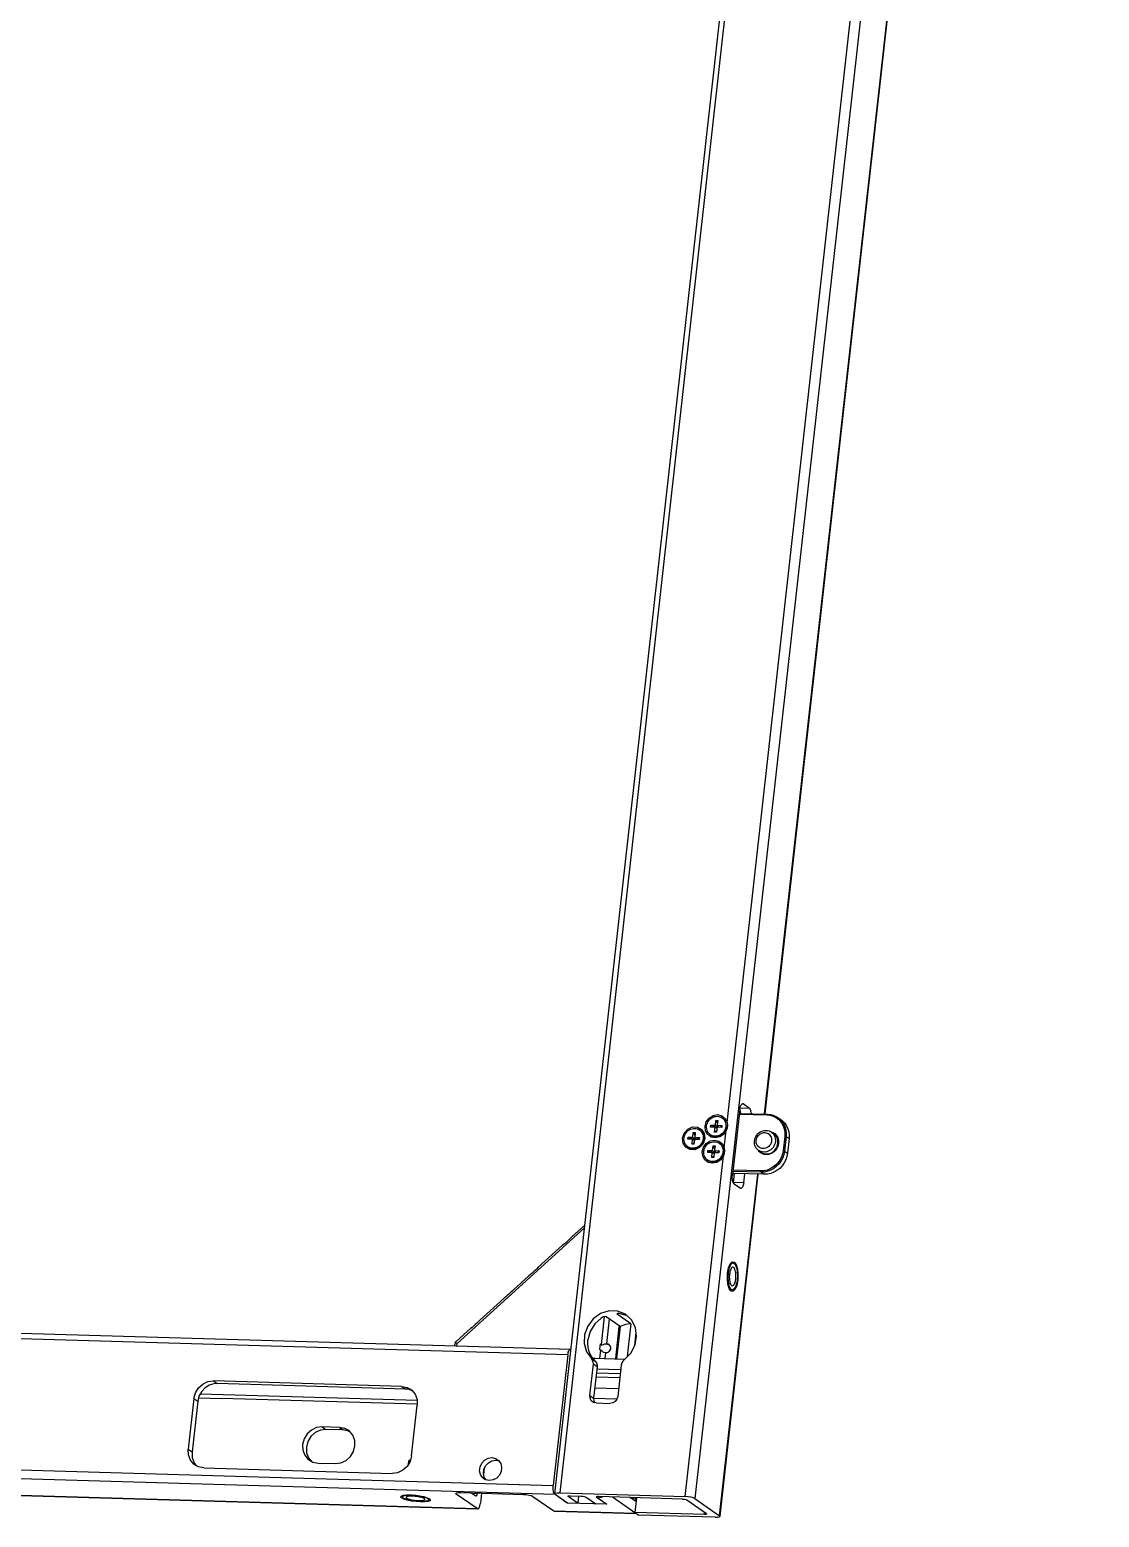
# Model space of a CAD drawing. Header units: millimetres. Extents: x -3132 to 28633, y 682 to 5849.
# Drawn here: x 20530.1 to 20759.2, y 1812.1 to 2130.8 of the extents above; entities that cross this region are included whole.
import ezdxf

# ---------------------------------------------------------------- set-up
doc = ezdxf.new("R2010")
doc.units = ezdxf.units.MM
doc.layers.add('02___PRT_ALL_AXES', color=7, linetype='Continuous')

msp = doc.modelspace()

# ---------------------------------------------------------------- linework, layer by layer
at = {"color": 7, "linetype": 'Continuous'}
for p, q in [((20642.555, 1817.163), (20729.181, 2591.987)), ((20730.228, 2592.186), (20643.602, 1817.363)), ((20759.172, 2590.981), (20672.546, 1816.158)), ((20679.467, 1896.714), (20748.175, 2511.267)), ((20687.471, 1898.579), (20755.536, 2507.382)), ((20687.58, 1898.567), (20755.646, 2507.379)), ((20682.158, 1899.513), (20680.594, 1885.524)), ((20684.234, 1899.748), (20682.167, 1899.808)), ((20682.655, 1900.716), (20682.751, 1900.735)), ((20682.876, 1900.69), (20682.749, 1900.694)), ((20682.751, 1900.735), (20682.876, 1900.69)), ((20684.234, 1899.748), (20682.876, 1900.69)), ((20676.943, 1896.137), (20677.058, 1897.163)), ((20677.058, 1897.163), (20677.477, 1897.151)), ((20677.477, 1897.151), (20677.362, 1896.125)), ((20678.382, 1897.721), (20678.491, 1897.646)), ((20678.382, 1897.721), (20678.44, 1897.68)), ((20679.052, 1897.578), (20679.467, 1896.714)), ((20682.045, 1898.503), (20688.025, 1898.329)), ((20682.066, 1898.682), (20688.132, 1898.505)), ((20688.132, 1898.505), (20688.025, 1898.329)), ((20690.347, 1897.786), (20691, 1897.333)), ((20671.073, 1893.143), (20671.122, 1893.578)), ((20672.06, 1893.114), (20671.073, 1893.143)), ((20671.122, 1893.578), (20672.108, 1893.549)), ((20671.945, 1892.088), (20672.06, 1893.114)), ((20672.108, 1893.549), (20672.223, 1894.575)), ((20672.108, 1893.549), (20672.219, 1893.463)), ((20672.219, 1893.463), (20672.319, 1893.383)), ((20672.223, 1894.575), (20672.642, 1894.563)), ((20672.319, 1893.383), (20672.404, 1893.315)), ((20672.478, 1893.102), (20672.364, 1892.076)), ((20672.404, 1893.315), (20672.471, 1893.259)), ((20672.426, 1893.095), (20672.476, 1893.081)), ((20673.465, 1893.073), (20672.478, 1893.102)), ((20672.642, 1894.563), (20672.527, 1893.537)), ((20672.527, 1893.537), (20673.514, 1893.508)), ((20672.769, 1893.125), (20672.762, 1893.094)), ((20673.514, 1893.508), (20673.465, 1893.073)), ((20673.547, 1895.133), (20673.605, 1895.092)), ((20673.548, 1895.133), (20673.656, 1895.058)), ((20674.002, 1895.226), (20674.569, 1894.341)), ((20674.685, 1893.256), (20674.328, 1892.184)), ((20674.402, 1892.887), (20674.457, 1893.19)), ((20674.569, 1894.341), (20674.685, 1893.256)), ((20676.033, 1893.607), (20675.296, 1894.14)), ((20676.058, 1893.994), (20675.874, 1894.106)), ((20675.874, 1894.106), (20675.983, 1894.031)), ((20675.908, 1895.731), (20675.957, 1896.166)), ((20676.895, 1895.702), (20675.908, 1895.731)), ((20675.957, 1896.166), (20676.943, 1896.137)), ((20676.936, 1893.426), (20676.033, 1893.607)), ((20676.78, 1894.676), (20676.895, 1895.702)), ((20677.199, 1894.664), (20676.78, 1894.676)), ((20677.87, 1893.623), (20676.936, 1893.426)), ((20676.943, 1896.137), (20677.053, 1896.051)), ((20677.053, 1896.051), (20677.154, 1895.971)), ((20677.154, 1895.971), (20677.239, 1895.902)), ((20677.313, 1895.69), (20677.199, 1894.664)), ((20677.261, 1895.683), (20677.311, 1895.669)), ((20678.3, 1895.661), (20677.313, 1895.69)), ((20677.362, 1896.125), (20678.348, 1896.096)), ((20677.604, 1895.713), (20677.597, 1895.682)), ((20678.69, 1894.169), (20677.87, 1893.623)), ((20678.525, 1894.469), (20678.294, 1894.259)), ((20678.348, 1896.096), (20678.3, 1895.661)), ((20678.728, 1894.708), (20678.525, 1894.469)), ((20679.274, 1894.983), (20678.69, 1894.169)), ((20678.898, 1894.971), (20678.728, 1894.708)), ((20678.859, 1891.273), (20679.274, 1894.983)), ((20679.237, 1895.475), (20679.292, 1895.778)), ((20679.465, 1895.539), (20679.274, 1894.983)), ((20688.728, 1894.794), (20688.928, 1894.672)), ((20688.791, 1894.755), (20688.842, 1894.748)), ((20688.842, 1894.748), (20689.275, 1894.594)), ((20689.471, 1894.295), (20688.928, 1894.672)), ((20689.275, 1894.594), (20689.663, 1894.352)), ((20689.536, 1894.247), (20689.471, 1894.295)), ((20691.79, 1893.775), (20691.442, 1890.666)), ((20692.095, 1893.712), (20691.748, 1890.603)), ((20692.095, 1893.712), (20691.79, 1893.775)), ((20692.095, 1893.712), (20692.748, 1893.259)), ((20692.748, 1893.259), (20692.4, 1890.15)), ((20671.49, 1890.916), (20670.585, 1891.425)), ((20671.223, 1891.406), (20671.039, 1891.518)), ((20671.039, 1891.518), (20671.148, 1891.443)), ((20672.364, 1892.076), (20671.945, 1892.088)), ((20674.328, 1892.184), (20673.567, 1891.338)), ((20674.063, 1892.383), (20673.893, 1892.12)), ((20674.375, 1891.404), (20674.979, 1892.238)), ((20675.3, 1890.291), (20675.349, 1890.726)), ((20676.287, 1890.262), (20675.3, 1890.291)), ((20675.349, 1890.726), (20676.335, 1890.697)), ((20676.172, 1889.236), (20676.287, 1890.262)), ((20676.335, 1890.697), (20676.45, 1891.723)), ((20676.335, 1890.697), (20676.445, 1890.611)), ((20676.445, 1890.611), (20676.545, 1890.531)), ((20676.45, 1891.723), (20676.868, 1891.711)), ((20676.545, 1890.531), (20676.63, 1890.462)), ((20676.705, 1890.25), (20676.59, 1889.224)), ((20676.63, 1890.462), (20676.698, 1890.407)), ((20676.653, 1890.243), (20676.703, 1890.229)), ((20677.692, 1890.221), (20676.705, 1890.25)), ((20676.868, 1891.711), (20676.754, 1890.685)), ((20676.754, 1890.685), (20677.74, 1890.656)), ((20676.995, 1890.273), (20676.988, 1890.241)), ((20677.74, 1890.656), (20677.692, 1890.221)), ((20677.774, 1892.281), (20677.883, 1892.205)), ((20677.774, 1892.281), (20677.831, 1892.24)), ((20678.444, 1892.138), (20678.859, 1891.273)), ((20678.629, 1890.035), (20678.684, 1890.338)), ((20678.856, 1890.099), (20678.666, 1889.543)), ((20686.215, 1890.614), (20686.082, 1890.814)), ((20686.355, 1890.518), (20686.164, 1890.748)), ((20686.735, 1890.351), (20686.191, 1890.728)), ((20687.364, 1889.897), (20686.931, 1890.052)), ((20691.748, 1890.603), (20691.442, 1890.666)), ((20691.748, 1890.603), (20692.4, 1890.15)), ((20670.508, 1816.578), (20678.666, 1889.543)), ((20675.425, 1888.167), (20674.688, 1888.7)), ((20675.449, 1888.554), (20675.266, 1888.666)), ((20675.266, 1888.666), (20675.375, 1888.59)), ((20676.328, 1887.986), (20675.425, 1888.167)), ((20676.59, 1889.224), (20676.172, 1889.236)), ((20677.262, 1888.183), (20676.328, 1887.986)), ((20678.082, 1888.729), (20677.262, 1888.183)), ((20677.917, 1889.029), (20677.686, 1888.819)), ((20678.12, 1889.268), (20677.917, 1889.029)), ((20678.666, 1889.543), (20678.082, 1888.729)), ((20678.29, 1889.531), (20678.12, 1889.268)), ((20677.846, 1812.481), (20686.027, 1885.658)), ((20677.941, 1812.346), (20686.137, 1885.655)), ((20687.394, 1885.618), (20680.627, 1885.815)), ((20686.742, 1886.071), (20680.675, 1886.248)), ((20686.687, 1886.36), (20680.707, 1886.535)), ((20680.798, 1883.893), (20681.012, 1885.804)), ((20683.04, 1883.827), (20680.798, 1883.893)), ((20680.964, 1883.593), (20682.323, 1882.65)), ((20683.04, 1883.827), (20683.254, 1885.739)), ((20686.742, 1886.071), (20686.687, 1886.36)), ((20686.742, 1886.071), (20687.394, 1885.618)), ((20682.448, 1882.605), (20682.323, 1882.65)), ((20621.618, 1849.401), (20648.923, 1874.123)), ((20646.218, 1872.227), (20648.992, 1874.738)), ((20639.021, 1865.71), (20644.216, 1870.414)), ((20679.774, 1865.601), (20680.122, 1866.447)), ((20679.968, 1866.136), (20680.09, 1866.093)), ((20680.122, 1866.447), (20680.299, 1866.685)), ((20680.299, 1866.685), (20680.55, 1866.876)), ((20680.55, 1866.876), (20680.993, 1866.824)), ((20680.993, 1866.824), (20681.383, 1866.299)), ((20633.705, 1860.897), (20637.019, 1863.897)), ((20679.908, 1861.133), (20679.631, 1862.052)), ((20679.961, 1861.376), (20679.828, 1861.338)), ((20680.127, 1860.772), (20679.908, 1861.133)), ((20626.507, 1854.38), (20631.702, 1859.084)), ((20680.298, 1860.607), (20680.127, 1860.772)), ((20645.334, 1846.94), (20333.819, 1856.02)), ((20334.409, 1857.243), (20645.924, 1848.162)), ((20652.558, 1849.12), (20653.23, 1855.126)), ((20656.554, 1853.014), (20653.565, 1855.088)), ((20655.83, 1855.719), (20655.877, 1855.648)), ((20655.89, 1855.762), (20655.877, 1855.648)), ((20658.866, 1853.574), (20655.877, 1855.648)), ((20657.83, 1855.392), (20656.351, 1855.805)), ((20621.423, 1849.777), (20624.505, 1852.567)), ((20654.218, 1854.636), (20653.621, 1849.299)), ((20655.595, 1846.161), (20656.363, 1853.036)), ((20656.554, 1853.014), (20655.778, 1846.073)), ((20658.866, 1853.574), (20658.083, 1846.568)), ((20659.663, 1848.916), (20659.975, 1851.704)), ((20621.104, 1848.886), (20621.143, 1849.234)), ((20621.243, 1849.533), (20621.143, 1849.234)), ((20621.243, 1849.533), (20621.423, 1849.777)), ((20621.618, 1849.401), (20621.243, 1849.533)), ((20621.559, 1848.873), (20621.618, 1849.401)), ((20652.287, 1849.309), (20652.156, 1848.143)), ((20652.287, 1849.309), (20652.558, 1849.12)), ((20652.959, 1849.188), (20653.269, 1849.267)), ((20653.269, 1849.267), (20653.621, 1849.299)), ((20653.621, 1849.299), (20654.083, 1849.148)), ((20654.083, 1849.148), (20654.376, 1848.789)), ((20654.376, 1848.789), (20654.446, 1848.3)), ((20654.489, 1848.475), (20654.484, 1848.299)), ((20645.334, 1846.94), (20642.206, 1818.963)), ((20651.208, 1845.592), (20650.759, 1845.903)), ((20650.976, 1845.837), (20651.026, 1846.289)), ((20651.024, 1846.211), (20657.475, 1846.023)), ((20651.026, 1846.289), (20651.144, 1846.208)), ((20652.156, 1848.143), (20652.428, 1847.955)), ((20652.229, 1846.176), (20652.428, 1847.955)), ((20652.474, 1847.911), (20652.428, 1847.955)), ((20652.779, 1847.625), (20652.474, 1847.911)), ((20652.88, 1847.55), (20652.779, 1847.625)), ((20653.066, 1847.441), (20652.88, 1847.55)), ((20653.404, 1847.356), (20653.066, 1847.441)), ((20653.404, 1847.356), (20653.268, 1846.146)), ((20653.57, 1847.327), (20653.399, 1847.317)), ((20653.739, 1847.368), (20653.57, 1847.327)), ((20650.058, 1838.226), (20650.809, 1844.936)), ((20651.624, 1844.371), (20650.809, 1844.936)), ((20651.624, 1844.371), (20650.874, 1837.66)), ((20656.479, 1842.003), (20651.376, 1842.152)), ((20651.483, 1843.109), (20656.586, 1842.96)), ((20656.67, 1843.708), (20651.566, 1843.856)), ((20651.61, 1844.826), (20651.624, 1844.371)), ((20656.788, 1844.762), (20656.038, 1838.052)), ((20609.786, 1840.18), (20569.427, 1841.356)), ((20569.427, 1841.356), (20570.243, 1840.789)), ((20610.603, 1839.613), (20570.243, 1840.789)), ((20609.786, 1840.18), (20610.603, 1839.613)), ((20612.012, 1839.238), (20611.336, 1839.514)), ((20651.123, 1839.893), (20656.227, 1839.744)), ((20565.255, 1837.579), (20564.039, 1826.699)), ((20566.07, 1837.013), (20564.854, 1826.133)), ((20565.255, 1837.579), (20566.07, 1837.013)), ((20571.252, 1837.522), (20566.231, 1837.668)), ((20566.626, 1838.617), (20613.045, 1837.264)), ((20571.261, 1837.599), (20571.252, 1837.522)), ((20613.094, 1836.38), (20571.261, 1837.599)), ((20611.872, 1825.305), (20613.088, 1836.185)), ((20650.058, 1838.226), (20650.874, 1837.66)), ((20655.824, 1837.417), (20650.871, 1837.561)), ((20651.379, 1836.628), (20654.369, 1836.541)), ((20596.437, 1831.408), (20592.7, 1831.517)), ((20592.7, 1831.517), (20593.516, 1830.951)), ((20597.253, 1830.842), (20593.516, 1830.951)), ((20596.437, 1831.408), (20597.253, 1830.842)), ((20598.386, 1830.618), (20597.253, 1830.842)), ((20598.654, 1830.477), (20598.386, 1830.618)), ((20330.691, 1828.043), (20642.206, 1818.963)), ((20642.576, 1817.031), (20331.061, 1826.111)), ((20564.039, 1826.699), (20564.854, 1826.133)), ((20564.087, 1825.493), (20564.039, 1826.699)), ((20591.832, 1823.745), (20595.569, 1823.636)), ((20629.89, 1824.354), (20630.593, 1824.202)), ((20358.334, 1821.794), (20625.902, 1813.995)), ((20358.461, 1821.749), (20626.029, 1813.95)), ((20567.341, 1822.704), (20607.701, 1821.528)), ((20627.452, 1822.628), (20627.306, 1821.316)), ((20627.825, 1820.177), (20627.441, 1820.742)), ((20610.084, 1816.847), (20610.763, 1816.93)), ((20614.5, 1816.558), (20615.228, 1816.335)), ((20621.418, 1817.106), (20621.322, 1817.24)), ((20621.418, 1817.106), (20621.443, 1817.338)), ((20625.902, 1813.995), (20621.418, 1817.106)), ((20622.369, 1817.44), (20635.822, 1817.047)), ((20624.654, 1817.373), (20625.619, 1816.703)), ((20624.717, 1817.329), (20625.977, 1817.292)), ((20625.619, 1816.703), (20625.681, 1816.681)), ((20625.982, 1817.334), (20625.977, 1817.292)), ((20626.858, 1817.309), (20626.619, 1815.172)), ((20637.86, 1816.627), (20642.344, 1813.515)), ((20642.651, 1817.029), (20642.555, 1817.163)), ((20645.225, 1815.193), (20642.627, 1816.996)), ((20645.3, 1815.191), (20642.651, 1817.029)), ((20643.602, 1817.363), (20670.508, 1816.578)), ((20645.436, 1816.587), (20645.389, 1816.654)), ((20645.436, 1816.587), (20645.449, 1816.702)), ((20647.542, 1815.125), (20645.436, 1816.587)), ((20645.912, 1816.753), (20648.229, 1816.686)), ((20647.542, 1815.125), (20647.712, 1816.647)), ((20651.517, 1816.537), (20651.442, 1816.477)), ((20651.503, 1816.526), (20651.49, 1816.41)), ((20651.837, 1816.219), (20651.878, 1816.587)), ((20651.837, 1816.219), (20652.788, 1816.553)), ((20669.829, 1816.056), (20651.966, 1816.577)), ((20610.213, 1816.035), (20609.731, 1816.273)), ((20615.228, 1816.335), (20615.71, 1816.098)), ((20615.71, 1816.098), (20615.841, 1815.983)), ((20625.902, 1813.995), (20626.027, 1813.95)), ((20642.344, 1813.515), (20659.908, 1813.004)), ((20642.344, 1813.515), (20642.469, 1813.471)), ((20642.471, 1813.47), (20660.035, 1812.959)), ((20645.225, 1815.193), (20645.231, 1815.239)), ((20653.671, 1814.947), (20645.225, 1815.193)), ((20649.248, 1816.475), (20651.354, 1815.014)), ((20651.442, 1816.477), (20651.49, 1816.41)), ((20653.596, 1814.949), (20651.49, 1816.41)), ((20651.837, 1816.219), (20653.671, 1814.947)), ((20654.881, 1816.492), (20659.908, 1813.004)), ((20659.625, 1815.712), (20658.66, 1816.382)), ((20658.724, 1816.337), (20659.984, 1816.301)), ((20659.625, 1815.712), (20659.688, 1815.69)), ((20660.063, 1816.341), (20659.711, 1813.19)), ((20659.989, 1816.343), (20659.984, 1816.301)), ((20670.848, 1815.846), (20675.06, 1812.923)), ((20672.546, 1816.158), (20677.846, 1812.481)), ((20674.584, 1812.756), (20659.711, 1813.19)), ((20659.711, 1813.19), (20660.526, 1812.624)), ((20676.894, 1812.147), (20660.526, 1812.624)), ((20674.584, 1812.756), (20674.636, 1813.217)), ((20675.06, 1812.923), (20675.108, 1812.856)), ((20677.941, 1812.347), (20677.846, 1812.481))]:
    msp.add_line(p, q, dxfattribs=at)
for points in [[(20682.158, 1899.513), (20682.266, 1900.079), (20682.441, 1900.502), (20682.655, 1900.716)], [(20682.37, 1898.673), (20682.326, 1899.091), (20682.187, 1899.55)], [(20684.234, 1899.748), (20684.429, 1899.485), (20684.568, 1899.026), (20684.612, 1898.608)], [(20675.296, 1894.14), (20674.838, 1894.942), (20674.728, 1895.891), (20674.983, 1896.844)], [(20674.983, 1896.844), (20675.587, 1897.678), (20676.44, 1898.226), (20677.405, 1898.4), (20678.325, 1898.172), (20679.052, 1897.578)], [(20675.073, 1895.973), (20675.128, 1896.277), (20675.224, 1896.573), (20675.358, 1896.856), (20675.528, 1897.119), (20675.731, 1897.358), (20675.963, 1897.568), (20676.218, 1897.744), (20676.491, 1897.882), (20676.778, 1897.981), (20677.072, 1898.037), (20677.367, 1898.051), (20677.657, 1898.02), (20677.936, 1897.947), (20678.199, 1897.833), (20678.382, 1897.721)], [(20677.058, 1897.163), (20677.11, 1897.061), (20677.159, 1896.961), (20677.206, 1896.861), (20677.251, 1896.763), (20677.293, 1896.665), (20677.333, 1896.569), (20677.37, 1896.473), (20677.394, 1896.408)], [(20678.44, 1897.68), (20678.654, 1897.491), (20678.837, 1897.269), (20678.986, 1897.02), (20679.096, 1896.749), (20679.167, 1896.46), (20679.197, 1896.159), (20679.184, 1895.854)], [(20679.292, 1895.778), (20679.305, 1896.083), (20679.276, 1896.383), (20679.206, 1896.671), (20679.095, 1896.943), (20678.947, 1897.192), (20678.764, 1897.414), (20678.549, 1897.604), (20678.491, 1897.646)], [(20679.467, 1896.714), (20679.533, 1896.147), (20679.465, 1895.539)], [(20688.025, 1898.329), (20688.685, 1898.255), (20689.317, 1898.073), (20689.905, 1897.789), (20690.434, 1897.41), (20690.892, 1896.943), (20691.267, 1896.402), (20691.55, 1895.799), (20691.734, 1895.15), (20691.815, 1894.469), (20691.79, 1893.775)], [(20688.132, 1898.505), (20688.827, 1898.427), (20689.492, 1898.237), (20690.111, 1897.938), (20690.347, 1897.786)], [(20690.347, 1897.786), (20690.669, 1897.538), (20691.15, 1897.047), (20691.545, 1896.477), (20691.843, 1895.843), (20692.037, 1895.159), (20692.122, 1894.443), (20692.095, 1893.712)], [(20691, 1897.333), (20691.321, 1897.085), (20691.803, 1896.595), (20692.198, 1896.025), (20692.495, 1895.39), (20692.689, 1894.706), (20692.774, 1893.99), (20692.748, 1893.259)], [(20669.902, 1893.395), (20670.259, 1894.467), (20671.02, 1895.313), (20672.032, 1895.766), (20673.096, 1895.735), (20674.002, 1895.226)], [(20670.585, 1891.425), (20670.018, 1892.31), (20669.902, 1893.395)], [(20671.039, 1891.518), (20670.982, 1891.559), (20670.768, 1891.748), (20670.585, 1891.97), (20670.436, 1892.219), (20670.325, 1892.49), (20670.254, 1892.779), (20670.225, 1893.08), (20670.238, 1893.385)], [(20670.238, 1893.385), (20670.293, 1893.689), (20670.389, 1893.985), (20670.523, 1894.268), (20670.693, 1894.531), (20670.896, 1894.77), (20671.128, 1894.98), (20671.383, 1895.156), (20671.656, 1895.294), (20671.943, 1895.393), (20672.237, 1895.449), (20672.532, 1895.463), (20672.822, 1895.432), (20673.101, 1895.359), (20673.364, 1895.245), (20673.547, 1895.133)], [(20671.122, 1893.578), (20671.234, 1893.531), (20671.344, 1893.485), (20671.453, 1893.441), (20671.559, 1893.399), (20671.664, 1893.358), (20671.767, 1893.319), (20671.868, 1893.281), (20671.969, 1893.245), (20672.07, 1893.209), (20672.168, 1893.176), (20672.262, 1893.146), (20672.348, 1893.119), (20672.426, 1893.095)], [(20672.06, 1893.114), (20672.119, 1893.093), (20672.175, 1893.074), (20672.229, 1893.056), (20672.28, 1893.041), (20672.328, 1893.027), (20672.37, 1893.016), (20672.408, 1893.007), (20672.442, 1892.999), (20672.466, 1892.994)], [(20672.223, 1894.575), (20672.275, 1894.473), (20672.324, 1894.373), (20672.371, 1894.273), (20672.416, 1894.175), (20672.458, 1894.077), (20672.498, 1893.981), (20672.535, 1893.885), (20672.559, 1893.82)], [(20672.471, 1893.259), (20672.525, 1893.215), (20672.548, 1893.195), (20672.569, 1893.177), (20672.588, 1893.161), (20672.605, 1893.146), (20672.621, 1893.132), (20672.635, 1893.119), (20672.648, 1893.107), (20672.66, 1893.097)], [(20672.527, 1893.537), (20672.561, 1893.494), (20672.593, 1893.452), (20672.621, 1893.412), (20672.648, 1893.373), (20672.671, 1893.338), (20672.691, 1893.306), (20672.707, 1893.278), (20672.721, 1893.252), (20672.733, 1893.229), (20672.742, 1893.208), (20672.75, 1893.189), (20672.756, 1893.172), (20672.761, 1893.156), (20672.765, 1893.141), (20672.768, 1893.128), (20672.77, 1893.115), (20672.772, 1893.104), (20672.772, 1893.093)], [(20672.711, 1893.271), (20672.711, 1893.268), (20672.722, 1893.2), (20672.731, 1893.135), (20672.735, 1893.094)], [(20673.514, 1893.508), (20673.494, 1893.465), (20673.472, 1893.423), (20673.448, 1893.383), (20673.42, 1893.345), (20673.388, 1893.308), (20673.354, 1893.273), (20673.316, 1893.239), (20673.274, 1893.207), (20673.227, 1893.176), (20673.176, 1893.147), (20673.123, 1893.121), (20673.069, 1893.098), (20673.035, 1893.086)], [(20673.605, 1895.092), (20673.819, 1894.903), (20674.002, 1894.681), (20674.151, 1894.433), (20674.261, 1894.161), (20674.332, 1893.872), (20674.362, 1893.571), (20674.349, 1893.266)], [(20674.457, 1893.19), (20674.47, 1893.495), (20674.441, 1893.795), (20674.371, 1894.083), (20674.26, 1894.355), (20674.112, 1894.604), (20673.929, 1894.826), (20673.714, 1895.016), (20673.656, 1895.058)], [(20674.349, 1893.266), (20674.294, 1892.962), (20674.198, 1892.666), (20674.063, 1892.383)], [(20675.874, 1894.106), (20675.817, 1894.147), (20675.603, 1894.336), (20675.42, 1894.558), (20675.271, 1894.807), (20675.16, 1895.078), (20675.089, 1895.367), (20675.06, 1895.668), (20675.073, 1895.973)], [(20675.957, 1896.166), (20676.069, 1896.119), (20676.179, 1896.073), (20676.288, 1896.029), (20676.394, 1895.987), (20676.499, 1895.946), (20676.602, 1895.907), (20676.703, 1895.869), (20676.804, 1895.833), (20676.905, 1895.797), (20677.003, 1895.764), (20677.097, 1895.734), (20677.183, 1895.707), (20677.261, 1895.683)], [(20675.983, 1894.031), (20676.166, 1893.919), (20676.429, 1893.804), (20676.708, 1893.731), (20676.998, 1893.701), (20677.293, 1893.714), (20677.587, 1893.771)], [(20677.765, 1893.945), (20677.479, 1893.846), (20677.185, 1893.79), (20676.89, 1893.776), (20676.6, 1893.807), (20676.32, 1893.88), (20676.058, 1893.994)], [(20676.78, 1894.676), (20676.847, 1894.711), (20676.912, 1894.748), (20676.974, 1894.787), (20677.034, 1894.828), (20677.092, 1894.872), (20677.148, 1894.918), (20677.202, 1894.967), (20677.236, 1895.003)], [(20676.895, 1895.702), (20676.954, 1895.681), (20677.01, 1895.662), (20677.064, 1895.644), (20677.115, 1895.629), (20677.163, 1895.615), (20677.205, 1895.604), (20677.243, 1895.595), (20677.277, 1895.587), (20677.301, 1895.582)], [(20677.239, 1895.902), (20677.306, 1895.847), (20677.334, 1895.824), (20677.36, 1895.803), (20677.383, 1895.783), (20677.404, 1895.765), (20677.423, 1895.749), (20677.44, 1895.734), (20677.456, 1895.72), (20677.47, 1895.707), (20677.483, 1895.695), (20677.495, 1895.684)], [(20677.362, 1896.125), (20677.396, 1896.082), (20677.427, 1896.04), (20677.456, 1896), (20677.483, 1895.961), (20677.506, 1895.926), (20677.526, 1895.894), (20677.542, 1895.866), (20677.556, 1895.84), (20677.568, 1895.817), (20677.577, 1895.796), (20677.585, 1895.777), (20677.591, 1895.76), (20677.596, 1895.744), (20677.6, 1895.729), (20677.603, 1895.716), (20677.605, 1895.703), (20677.607, 1895.692), (20677.607, 1895.681)], [(20677.546, 1895.859), (20677.546, 1895.856), (20677.557, 1895.788), (20677.566, 1895.723), (20677.57, 1895.682)], [(20677.587, 1893.771), (20677.873, 1893.869), (20678.147, 1894.008), (20678.402, 1894.184)], [(20678.294, 1894.259), (20678.039, 1894.083), (20677.765, 1893.945)], [(20678.348, 1896.096), (20678.329, 1896.053), (20678.307, 1896.011), (20678.283, 1895.971), (20678.255, 1895.933), (20678.223, 1895.896), (20678.189, 1895.861), (20678.151, 1895.827), (20678.109, 1895.795), (20678.062, 1895.764), (20678.011, 1895.735), (20677.958, 1895.708), (20677.904, 1895.686), (20677.87, 1895.674)], [(20678.402, 1894.184), (20678.634, 1894.393), (20678.837, 1894.632)], [(20678.837, 1894.632), (20679.007, 1894.896), (20679.142, 1895.178), (20679.237, 1895.475)], [(20679.184, 1895.854), (20679.129, 1895.55), (20679.033, 1895.254), (20678.898, 1894.971)], [(20686.191, 1890.728), (20686.128, 1890.774), (20685.894, 1890.981), (20685.694, 1891.223), (20685.532, 1891.494), (20685.412, 1891.791), (20685.335, 1892.106), (20685.303, 1892.433), (20685.317, 1892.765), (20685.377, 1893.096), (20685.482, 1893.419), (20685.628, 1893.728), (20685.814, 1894.015), (20686.036, 1894.276), (20686.288, 1894.505), (20686.567, 1894.697), (20686.865, 1894.848), (20687.178, 1894.955), (20687.498, 1895.017), (20687.82, 1895.031)], [(20687.151, 1891.141), (20686.897, 1891.169), (20686.652, 1891.239), (20686.426, 1891.349), (20686.222, 1891.495), (20686.044, 1891.676), (20685.898, 1891.887), (20685.789, 1892.121), (20685.718, 1892.372), (20685.688, 1892.635), (20685.698, 1892.903), (20685.749, 1893.169), (20685.839, 1893.427), (20685.965, 1893.671), (20686.125, 1893.895), (20686.315, 1894.094), (20686.531, 1894.263), (20686.765, 1894.395), (20687.014, 1894.491), (20687.272, 1894.547), (20687.533, 1894.56)], [(20687.533, 1894.56), (20687.788, 1894.532), (20688.032, 1894.462), (20688.259, 1894.353), (20688.462, 1894.207), (20688.64, 1894.025), (20688.786, 1893.815), (20688.895, 1893.581), (20688.966, 1893.329), (20688.996, 1893.066), (20688.986, 1892.798), (20688.935, 1892.532), (20688.846, 1892.274), (20688.719, 1892.03), (20688.559, 1891.806), (20688.369, 1891.607), (20688.153, 1891.439), (20687.92, 1891.306), (20687.67, 1891.21), (20687.412, 1891.155), (20687.151, 1891.141)], [(20688.928, 1894.672), (20688.991, 1894.626), (20689.225, 1894.419), (20689.425, 1894.177), (20689.587, 1893.905), (20689.707, 1893.609), (20689.784, 1893.294), (20689.816, 1892.967), (20689.802, 1892.635), (20689.742, 1892.303), (20689.637, 1891.98), (20689.491, 1891.672), (20689.305, 1891.384), (20689.083, 1891.124), (20688.831, 1890.895), (20688.552, 1890.703), (20688.254, 1890.552), (20687.941, 1890.444), (20687.621, 1890.383), (20687.299, 1890.368)], [(20687.82, 1895.031), (20688.137, 1894.998), (20688.441, 1894.919), (20688.728, 1894.794)], [(20689.54, 1894.393), (20689.606, 1894.345), (20689.852, 1894.128), (20690.062, 1893.874), (20690.232, 1893.589), (20690.358, 1893.278), (20690.439, 1892.947), (20690.472, 1892.603), (20690.457, 1892.254), (20690.394, 1891.907), (20690.285, 1891.568), (20690.131, 1891.244), (20689.937, 1890.943), (20689.704, 1890.669), (20689.44, 1890.429), (20689.148, 1890.227), (20688.835, 1890.069), (20688.506, 1889.955), (20688.168, 1889.89), (20687.829, 1889.875)], [(20687.842, 1889.991), (20688.164, 1890.006), (20688.485, 1890.067), (20688.798, 1890.175), (20689.096, 1890.326), (20689.374, 1890.518), (20689.627, 1890.747), (20689.848, 1891.007), (20690.034, 1891.294), (20690.181, 1891.602), (20690.285, 1891.926), (20690.345, 1892.257), (20690.359, 1892.59), (20690.328, 1892.917), (20690.251, 1893.231), (20690.131, 1893.527), (20689.969, 1893.799), (20689.77, 1894.04), (20689.536, 1894.247)], [(20688.907, 1894.684), (20689.029, 1894.652), (20689.33, 1894.521), (20689.54, 1894.393)], [(20689.663, 1894.352), (20689.991, 1894.032), (20690.246, 1893.646), (20690.419, 1893.21), (20690.503, 1892.74), (20690.495, 1892.253)], [(20671.148, 1891.443), (20671.331, 1891.331), (20671.594, 1891.216), (20671.873, 1891.143), (20672.163, 1891.113), (20672.458, 1891.126), (20672.752, 1891.183)], [(20672.93, 1891.357), (20672.644, 1891.258), (20672.35, 1891.202), (20672.055, 1891.188), (20671.765, 1891.219), (20671.485, 1891.292), (20671.223, 1891.406)], [(20673.567, 1891.338), (20672.555, 1890.885), (20671.49, 1890.916)], [(20671.945, 1892.088), (20672.012, 1892.123), (20672.077, 1892.16), (20672.139, 1892.199), (20672.199, 1892.24), (20672.257, 1892.284), (20672.313, 1892.33), (20672.367, 1892.379), (20672.402, 1892.415)], [(20672.752, 1891.183), (20673.039, 1891.281), (20673.312, 1891.42), (20673.567, 1891.596), (20673.799, 1891.805), (20674.002, 1892.044)], [(20673.893, 1892.12), (20673.69, 1891.881), (20673.459, 1891.671), (20673.204, 1891.495), (20672.93, 1891.357)], [(20674.002, 1892.044), (20674.172, 1892.308), (20674.307, 1892.591), (20674.402, 1892.887)], [(20674.688, 1888.7), (20674.23, 1889.501), (20674.12, 1890.451), (20674.375, 1891.404)], [(20675.266, 1888.666), (20675.209, 1888.707), (20674.995, 1888.896), (20674.811, 1889.118), (20674.663, 1889.366), (20674.552, 1889.638), (20674.481, 1889.927), (20674.452, 1890.228), (20674.465, 1890.533)], [(20674.465, 1890.533), (20674.52, 1890.837), (20674.616, 1891.133), (20674.75, 1891.416), (20674.92, 1891.679), (20675.123, 1891.918), (20675.355, 1892.128), (20675.61, 1892.304), (20675.883, 1892.442), (20676.17, 1892.541), (20676.464, 1892.597), (20676.759, 1892.611), (20677.049, 1892.58), (20677.328, 1892.507), (20677.591, 1892.393), (20677.774, 1892.281)], [(20674.979, 1892.238), (20675.832, 1892.786), (20676.797, 1892.96), (20677.717, 1892.732), (20678.444, 1892.138)], [(20675.349, 1890.726), (20675.461, 1890.679), (20675.571, 1890.633), (20675.679, 1890.589), (20675.786, 1890.547), (20675.891, 1890.506), (20675.994, 1890.467), (20676.095, 1890.429), (20676.196, 1890.393), (20676.297, 1890.357), (20676.395, 1890.324), (20676.489, 1890.294), (20676.575, 1890.267), (20676.653, 1890.243)], [(20676.287, 1890.262), (20676.345, 1890.241), (20676.402, 1890.222), (20676.456, 1890.204), (20676.507, 1890.188), (20676.555, 1890.175), (20676.597, 1890.164), (20676.635, 1890.155), (20676.668, 1890.147), (20676.693, 1890.142)], [(20676.45, 1891.723), (20676.502, 1891.621), (20676.551, 1891.52), (20676.598, 1891.421), (20676.643, 1891.323), (20676.685, 1891.225), (20676.724, 1891.129), (20676.762, 1891.033), (20676.785, 1890.968)], [(20676.698, 1890.407), (20676.751, 1890.362), (20676.774, 1890.343), (20676.795, 1890.325), (20676.814, 1890.309), (20676.832, 1890.294), (20676.847, 1890.28), (20676.862, 1890.267), (20676.875, 1890.255), (20676.887, 1890.244)], [(20676.754, 1890.685), (20676.788, 1890.641), (20676.819, 1890.6), (20676.848, 1890.56), (20676.875, 1890.521), (20676.898, 1890.486), (20676.918, 1890.454), (20676.934, 1890.426), (20676.948, 1890.4), (20676.959, 1890.377), (20676.969, 1890.356), (20676.977, 1890.337), (20676.983, 1890.32), (20676.988, 1890.304), (20676.992, 1890.289), (20676.995, 1890.276), (20676.997, 1890.263), (20676.998, 1890.252), (20676.999, 1890.241)], [(20676.937, 1890.419), (20676.938, 1890.416), (20676.949, 1890.348), (20676.958, 1890.283), (20676.962, 1890.242)], [(20677.74, 1890.656), (20677.721, 1890.613), (20677.699, 1890.571), (20677.674, 1890.531), (20677.646, 1890.493), (20677.615, 1890.456), (20677.581, 1890.421), (20677.543, 1890.387), (20677.501, 1890.355), (20677.454, 1890.324), (20677.403, 1890.295), (20677.35, 1890.268), (20677.295, 1890.246), (20677.262, 1890.233)], [(20677.831, 1892.24), (20678.046, 1892.05), (20678.229, 1891.829), (20678.377, 1891.58), (20678.488, 1891.309), (20678.559, 1891.02), (20678.589, 1890.719), (20678.575, 1890.414)], [(20678.684, 1890.338), (20678.697, 1890.643), (20678.668, 1890.943), (20678.598, 1891.231), (20678.487, 1891.503), (20678.339, 1891.752), (20678.155, 1891.974), (20677.941, 1892.164), (20677.883, 1892.205)], [(20678.229, 1889.192), (20678.399, 1889.456), (20678.534, 1889.738), (20678.629, 1890.035)], [(20678.575, 1890.414), (20678.521, 1890.11), (20678.425, 1889.813), (20678.29, 1889.531)], [(20678.859, 1891.273), (20678.924, 1890.707), (20678.856, 1890.099)], [(20687.299, 1890.368), (20686.982, 1890.401), (20686.678, 1890.481), (20686.391, 1890.606), (20686.191, 1890.728)], [(20686.931, 1890.052), (20686.543, 1890.294), (20686.215, 1890.614)], [(20686.667, 1890.252), (20686.6, 1890.3), (20686.355, 1890.518)], [(20687.829, 1889.875), (20687.497, 1889.909), (20687.177, 1889.993), (20686.876, 1890.125), (20686.667, 1890.252)], [(20691.442, 1890.666), (20691.312, 1889.975), (20691.08, 1889.303), (20690.753, 1888.669), (20690.337, 1888.086), (20689.844, 1887.57), (20689.285, 1887.133), (20688.675, 1886.787), (20688.027, 1886.539), (20687.359, 1886.396), (20686.687, 1886.36)], [(20686.735, 1890.351), (20686.932, 1890.23), (20687.219, 1890.105), (20687.525, 1890.024), (20687.842, 1889.991)], [(20691.748, 1890.603), (20691.611, 1889.875), (20691.367, 1889.168), (20691.022, 1888.5), (20690.585, 1887.887), (20690.066, 1887.344), (20689.477, 1886.884), (20688.835, 1886.52), (20688.153, 1886.259), (20687.45, 1886.108), (20686.742, 1886.071)], [(20690.495, 1892.253), (20690.394, 1891.769), (20690.206, 1891.307), (20689.937, 1890.883), (20689.598, 1890.515), (20689.201, 1890.216), (20688.761, 1889.999), (20688.297, 1889.87), (20687.825, 1889.836), (20687.364, 1889.897)], [(20692.4, 1890.15), (20692.263, 1889.423), (20692.019, 1888.716), (20691.675, 1888.048), (20691.237, 1887.435), (20690.718, 1886.892), (20690.13, 1886.432), (20689.487, 1886.067), (20688.805, 1885.806), (20688.102, 1885.655), (20687.394, 1885.618)], [(20675.375, 1888.59), (20675.558, 1888.479), (20675.821, 1888.364), (20676.1, 1888.291), (20676.39, 1888.261), (20676.685, 1888.274), (20676.979, 1888.331)], [(20677.157, 1888.505), (20676.871, 1888.406), (20676.577, 1888.35), (20676.282, 1888.336), (20675.991, 1888.366), (20675.712, 1888.44), (20675.449, 1888.554)], [(20676.172, 1889.236), (20676.239, 1889.271), (20676.304, 1889.308), (20676.366, 1889.347), (20676.426, 1889.388), (20676.484, 1889.432), (20676.54, 1889.478), (20676.593, 1889.527), (20676.628, 1889.563)], [(20676.979, 1888.331), (20677.265, 1888.429), (20677.539, 1888.568), (20677.794, 1888.744)], [(20677.686, 1888.819), (20677.431, 1888.643), (20677.157, 1888.505)], [(20677.794, 1888.744), (20678.026, 1888.953), (20678.229, 1889.192)], [(20680.964, 1883.593), (20680.769, 1883.856), (20680.631, 1884.315), (20680.569, 1884.901), (20680.594, 1885.524)], [(20683.04, 1883.827), (20682.932, 1883.261), (20682.758, 1882.839), (20682.544, 1882.624), (20682.448, 1882.605)], [(20645.237, 1871.283), (20644.884, 1870.972), (20644.543, 1870.683), (20644.216, 1870.414)], [(20646.218, 1872.227), (20645.914, 1871.919), (20645.585, 1871.603), (20645.237, 1871.283)], [(20638.039, 1864.766), (20637.68, 1864.446), (20637.339, 1864.156), (20637.019, 1863.897)], [(20639.021, 1865.71), (20638.71, 1865.401), (20638.384, 1865.086), (20638.039, 1864.766)], [(20679.631, 1862.052), (20679.508, 1863.224), (20679.558, 1864.47), (20679.774, 1865.601)], [(20680.704, 1865.715), (20680.642, 1865.709), (20680.53, 1865.661), (20680.422, 1865.565), (20680.319, 1865.423), (20680.223, 1865.239), (20680.139, 1865.018), (20680.066, 1864.764), (20680.008, 1864.485), (20679.966, 1864.187), (20679.94, 1863.877), (20679.932, 1863.564), (20679.941, 1863.254), (20679.968, 1862.955), (20680.011, 1862.675), (20680.07, 1862.421), (20680.143, 1862.199), (20680.229, 1862.014), (20680.325, 1861.87), (20680.428, 1861.773)], [(20680.587, 1861.716), (20680.649, 1861.722), (20680.76, 1861.771), (20680.869, 1861.867), (20680.972, 1862.008), (20681.067, 1862.192), (20681.152, 1862.414), (20681.224, 1862.667), (20681.282, 1862.946), (20681.325, 1863.244), (20681.35, 1863.554), (20681.359, 1863.868), (20681.349, 1864.178), (20681.323, 1864.476), (20681.279, 1864.756), (20681.22, 1865.01), (20681.147, 1865.233), (20681.062, 1865.418), (20680.966, 1865.561), (20680.863, 1865.659)], [(20680.863, 1865.659), (20680.754, 1865.708), (20680.704, 1865.715)], [(20681.383, 1866.299), (20681.66, 1865.379), (20681.783, 1864.208), (20681.732, 1862.962), (20681.517, 1861.83), (20681.168, 1860.985)], [(20680.428, 1861.773), (20680.537, 1861.723), (20680.587, 1861.716)], [(20632.723, 1859.953), (20632.369, 1859.641), (20632.029, 1859.352), (20631.702, 1859.084)], [(20633.705, 1860.897), (20633.402, 1860.592), (20633.075, 1860.277), (20632.723, 1859.953)], [(20681.168, 1860.985), (20680.74, 1860.555), (20680.298, 1860.607)], [(20655.997, 1856.297), (20654.165, 1856.35), (20652.362, 1855.787), (20650.781, 1854.666), (20649.591, 1853.109), (20648.918, 1851.282), (20648.835, 1849.38)], [(20652.493, 1854.824), (20651.106, 1853.571), (20650.125, 1851.968), (20649.648, 1850.171)], [(20653.565, 1855.088), (20653.328, 1855.132), (20652.94, 1855.049), (20652.493, 1854.824)], [(20656.351, 1855.805), (20656.014, 1855.808), (20655.841, 1855.743), (20655.83, 1855.719)], [(20657.861, 1855.501), (20657.663, 1855.632), (20655.997, 1856.297)], [(20657.473, 1845.951), (20658.834, 1847.328), (20659.739, 1849.062), (20660.08, 1850.957), (20659.819, 1852.811), (20658.984, 1854.427), (20657.861, 1855.501)], [(20625.525, 1853.436), (20625.166, 1853.115), (20624.825, 1852.826), (20624.505, 1852.567)], [(20626.507, 1854.38), (20626.196, 1854.071), (20625.869, 1853.756), (20625.525, 1853.436)], [(20658.866, 1853.574), (20657.684, 1853.415), (20656.554, 1853.014)], [(20648.835, 1849.38), (20649.348, 1847.605), (20650.393, 1846.157)], [(20650.32, 1846.741), (20650.063, 1847.258), (20649.846, 1847.857), (20649.688, 1848.54), (20649.613, 1849.313), (20649.648, 1850.171)], [(20652.558, 1849.12), (20652.714, 1849.115), (20652.959, 1849.188)], [(20653.625, 1849.337), (20653.792, 1849.317), (20653.951, 1849.267)], [(20653.951, 1849.267), (20654.096, 1849.188), (20654.223, 1849.083), (20654.329, 1848.955), (20654.41, 1848.808), (20654.464, 1848.646), (20654.489, 1848.475)], [(20645.334, 1846.94), (20645.378, 1847.236), (20645.442, 1847.506), (20645.522, 1847.74), (20645.616, 1847.929), (20645.72, 1848.065), (20645.83, 1848.143), (20645.924, 1848.162)], [(20645.924, 1848.162), (20645.942, 1848.161), (20646.017, 1848.131)], [(20651.208, 1845.592), (20650.901, 1845.916), (20650.603, 1846.297), (20650.32, 1846.741)], [(20650.809, 1844.936), (20650.794, 1845.391), (20650.652, 1845.81), (20650.393, 1846.157)], [(20651.208, 1845.592), (20651.467, 1845.245), (20651.61, 1844.826)], [(20654.446, 1848.3), (20654.267, 1847.818), (20653.885, 1847.472), (20653.404, 1847.356)], [(20654.05, 1847.535), (20653.9, 1847.438), (20653.739, 1847.368)], [(20654.297, 1847.797), (20654.184, 1847.656), (20654.05, 1847.535)], [(20654.484, 1848.299), (20654.449, 1848.124), (20654.386, 1847.955), (20654.297, 1847.797)], [(20657.473, 1845.951), (20657.139, 1845.621), (20656.903, 1845.213), (20656.788, 1844.762)], [(20565.255, 1837.579), (20565.572, 1838.775), (20566.224, 1839.842), (20567.147, 1840.678), (20568.25, 1841.199), (20569.427, 1841.356)], [(20569.489, 1840.734), (20568.491, 1840.413), (20567.586, 1839.829), (20566.847, 1839.026), (20566.329, 1838.065), (20566.07, 1837.013)], [(20570.243, 1840.789), (20569.852, 1840.78), (20569.489, 1840.734)], [(20609.786, 1840.18), (20610.919, 1839.956), (20611.63, 1839.581)], [(20611.336, 1839.514), (20610.988, 1839.581), (20610.603, 1839.613)], [(20611.63, 1839.581), (20611.899, 1839.373), (20612.63, 1838.49), (20613.04, 1837.391), (20613.088, 1836.185)], [(20650.64, 1836.868), (20650.373, 1837.114), (20650.106, 1837.628), (20650.058, 1838.226)], [(20651.379, 1836.628), (20650.821, 1836.763), (20650.64, 1836.868)], [(20650.874, 1837.66), (20650.921, 1837.062), (20651.114, 1836.692)], [(20656.038, 1838.052), (20655.857, 1837.46), (20655.477, 1836.965), (20654.954, 1836.643), (20654.369, 1836.541)], [(20592.7, 1831.517), (20591.524, 1831.36), (20590.421, 1830.839), (20589.498, 1830.003), (20588.846, 1828.935), (20588.529, 1827.74), (20588.578, 1826.534), (20588.987, 1825.435), (20589.718, 1824.551), (20589.987, 1824.344)], [(20593.516, 1830.951), (20592.34, 1830.794), (20591.236, 1830.273), (20590.313, 1829.437), (20589.661, 1828.37), (20589.344, 1827.174), (20589.393, 1825.968), (20589.803, 1824.869), (20590.43, 1824.11)], [(20595.569, 1823.636), (20596.745, 1823.793), (20597.848, 1824.314), (20598.771, 1825.15), (20599.423, 1826.218), (20599.74, 1827.413), (20599.691, 1828.619), (20599.282, 1829.718), (20598.551, 1830.602), (20598.282, 1830.809)], [(20598.282, 1830.809), (20597.571, 1831.184), (20596.437, 1831.408)], [(20564.854, 1826.133), (20564.903, 1824.927), (20565.312, 1823.828), (20565.94, 1823.069)], [(20565.497, 1823.303), (20565.228, 1823.51), (20564.497, 1824.394), (20564.087, 1825.493)], [(20567.341, 1822.704), (20566.208, 1822.928), (20565.497, 1823.303)], [(20589.987, 1824.344), (20590.698, 1823.969), (20591.832, 1823.745)], [(20611.872, 1825.305), (20611.555, 1824.109), (20610.903, 1823.041), (20609.98, 1822.206), (20608.877, 1821.684), (20607.701, 1821.528)], [(20627.365, 1820.402), (20627.079, 1820.641), (20626.626, 1821.308), (20626.435, 1822.115), (20626.531, 1822.965), (20626.899, 1823.756), (20627.498, 1824.392), (20628.253, 1824.796), (20629.075, 1824.92)], [(20627.441, 1820.742), (20627.251, 1821.549), (20627.346, 1822.399), (20627.715, 1823.19), (20628.313, 1823.826), (20629.069, 1824.23), (20629.89, 1824.354)], [(20630.238, 1824.543), (20630.524, 1824.303), (20630.977, 1823.637), (20631.168, 1822.83), (20631.073, 1821.979), (20630.704, 1821.189), (20630.105, 1820.553), (20629.35, 1820.148), (20628.528, 1820.024)], [(20629.075, 1824.92), (20629.864, 1824.749), (20630.238, 1824.543)], [(20628.528, 1820.024), (20627.739, 1820.195), (20627.365, 1820.402)], [(20609.731, 1816.273), (20609.541, 1816.501), (20609.632, 1816.677)], [(20609.632, 1816.677), (20609.663, 1816.699), (20610.084, 1816.847)], [(20614.589, 1816.131), (20614.46, 1816.205), (20614.288, 1816.279), (20614.077, 1816.351), (20613.833, 1816.418), (20613.561, 1816.48), (20613.269, 1816.535), (20612.963, 1816.581), (20612.652, 1816.617), (20612.342, 1816.642), (20612.041, 1816.657), (20611.757, 1816.659), (20611.497, 1816.651), (20611.267, 1816.63), (20611.073, 1816.599), (20610.919, 1816.557), (20610.809, 1816.507), (20610.747, 1816.448), (20610.733, 1816.408)], [(20610.763, 1816.93), (20611.634, 1816.94), (20612.61, 1816.876), (20613.598, 1816.744), (20614.5, 1816.558)], [(20621.322, 1817.24), (20621.471, 1817.36), (20621.838, 1817.428), (20622.369, 1817.44)], [(20625.681, 1816.681), (20625.729, 1816.69), (20625.837, 1816.798), (20625.924, 1817.01), (20625.977, 1817.292)], [(20635.822, 1817.047), (20636.435, 1817.002), (20637.038, 1816.906), (20637.539, 1816.774), (20637.86, 1816.627)], [(20642.181, 1818.339), (20642.183, 1818.652), (20642.206, 1818.963)], [(20642.242, 1817.753), (20642.201, 1818.036), (20642.181, 1818.339)], [(20642.576, 1817.031), (20642.473, 1817.135), (20642.381, 1817.294), (20642.303, 1817.503), (20642.242, 1817.753)], [(20642.555, 1817.163), (20642.704, 1817.283), (20643.071, 1817.351), (20643.602, 1817.363)], [(20645.389, 1816.654), (20645.463, 1816.714), (20645.646, 1816.747), (20645.912, 1816.753)], [(20648.229, 1816.686), (20648.536, 1816.663), (20648.837, 1816.615), (20649.087, 1816.549), (20649.248, 1816.475)], [(20651.966, 1816.577), (20651.7, 1816.571), (20651.517, 1816.537)], [(20672.546, 1816.158), (20672.225, 1816.305), (20671.725, 1816.437), (20671.122, 1816.533), (20670.508, 1816.578)], [(20615.778, 1815.672), (20615.357, 1815.524), (20614.678, 1815.441), (20613.807, 1815.431), (20612.83, 1815.495), (20611.843, 1815.626), (20610.941, 1815.813), (20610.213, 1816.035)], [(20610.733, 1816.408), (20610.733, 1816.383), (20610.769, 1816.313), (20610.852, 1816.24)], [(20610.852, 1816.24), (20610.981, 1816.165), (20611.153, 1816.092), (20611.364, 1816.02), (20611.608, 1815.952), (20611.88, 1815.891), (20612.172, 1815.836), (20612.478, 1815.79), (20612.789, 1815.754), (20613.099, 1815.728), (20613.4, 1815.714), (20613.684, 1815.711), (20613.944, 1815.72), (20614.174, 1815.741), (20614.368, 1815.772), (20614.522, 1815.814), (20614.631, 1815.864), (20614.694, 1815.923), (20614.708, 1815.963)], [(20614.708, 1815.963), (20614.707, 1815.988), (20614.672, 1816.058), (20614.589, 1816.131)], [(20615.841, 1815.983), (20615.9, 1815.869), (20615.778, 1815.672)], [(20626.027, 1813.95), (20626.123, 1813.969), (20626.337, 1814.183), (20626.511, 1814.606), (20626.619, 1815.172)], [(20659.688, 1815.69), (20659.736, 1815.699), (20659.843, 1815.806), (20659.93, 1816.017), (20659.984, 1816.301)], [(20669.829, 1816.056), (20670.136, 1816.033), (20670.437, 1815.986), (20670.686, 1815.92), (20670.848, 1815.846)], [(20675.108, 1812.856), (20675.033, 1812.796), (20674.85, 1812.762), (20674.584, 1812.756)], [(20676.894, 1812.147), (20677.425, 1812.159), (20677.793, 1812.227), (20677.941, 1812.347)]]:
    msp.add_lwpolyline(points, dxfattribs=at)
at = {"layer": '02___PRT_ALL_AXES', "color": 7, "linetype": 'Continuous'}
for p, q in [((20679.941, 1865.92), (20679.859, 1865.808)), ((20679.941, 1865.92), (20680.338, 1866.352)), ((20679.978, 1866.096), (20680.1, 1866.093)), ((20679.752, 1861.65), (20679.814, 1861.556)), ((20679.814, 1861.556), (20680.185, 1861.102)), ((20679.834, 1861.378), (20679.962, 1861.375)), ((20680.185, 1861.102), (20680.337, 1860.957)), ((20611.244, 1824.219), (20611.159, 1823.461)), ((20610.31, 1816.874), (20609.979, 1816.622)), ((20615.2, 1816.209), (20614.971, 1816.309)), ((20615.374, 1816.108), (20615.2, 1816.209)), ((20615.21, 1816.341), (20615.491, 1816.006)), ((20615.374, 1816.108), (20615.491, 1816.006))]:
    msp.add_line(p, q, dxfattribs=at)
for points in [[(20679.86, 1865.347), (20679.773, 1864.982), (20679.706, 1864.589), (20679.66, 1864.177), (20679.636, 1863.754), (20679.635, 1863.331), (20679.656, 1862.916), (20679.699, 1862.519), (20679.763, 1862.149)], [(20680.338, 1866.352), (20680.215, 1866.193), (20680.083, 1865.959), (20679.964, 1865.675), (20679.86, 1865.347)], [(20680.954, 1866.475), (20681.094, 1866.344), (20681.224, 1866.155), (20681.342, 1865.911), (20681.444, 1865.618), (20681.528, 1865.283), (20681.592, 1864.912), (20681.635, 1864.515), (20681.656, 1864.1), (20681.654, 1863.677), (20681.63, 1863.254), (20681.584, 1862.842), (20681.517, 1862.449), (20681.431, 1862.085), (20681.327, 1861.756), (20681.207, 1861.472), (20681.075, 1861.238), (20680.934, 1861.059), (20680.786, 1860.94), (20680.635, 1860.882), (20680.484, 1860.888), (20680.337, 1860.957)], [(20680.954, 1866.475), (20680.807, 1866.543), (20680.656, 1866.549), (20680.505, 1866.492), (20680.357, 1866.372), (20680.338, 1866.352)], [(20679.763, 1862.149), (20679.847, 1861.813), (20679.949, 1861.52), (20680.066, 1861.277), (20680.185, 1861.102)], [(20611.644, 1824.444), (20611.463, 1824.396), (20611.334, 1824.336), (20611.261, 1824.267), (20611.244, 1824.219)], [(20609.979, 1816.622), (20609.911, 1816.545), (20609.901, 1816.457), (20609.953, 1816.362), (20610.067, 1816.263)], [(20614.971, 1816.309), (20614.692, 1816.406), (20614.369, 1816.499), (20614.009, 1816.584), (20613.62, 1816.661), (20613.212, 1816.726), (20612.792, 1816.78), (20612.37, 1816.821), (20611.957, 1816.847), (20611.56, 1816.859), (20611.19, 1816.855), (20610.853, 1816.837), (20610.558, 1816.804), (20610.312, 1816.757), (20610.119, 1816.697), (20609.979, 1816.622)], [(20615.491, 1816.006), (20615.54, 1815.914), (20615.53, 1815.825), (20615.456, 1815.744), (20615.322, 1815.673), (20615.129, 1815.614), (20614.883, 1815.567), (20614.588, 1815.534), (20614.251, 1815.516), (20613.881, 1815.512), (20613.484, 1815.524), (20613.071, 1815.55), (20612.649, 1815.591), (20612.229, 1815.644), (20611.82, 1815.71), (20611.432, 1815.787), (20611.072, 1815.872), (20610.749, 1815.965), (20610.469, 1816.062), (20610.241, 1816.162), (20610.067, 1816.263)]]:
    msp.add_lwpolyline(points, dxfattribs=at)

doc.saveas('drawing.dxf')
